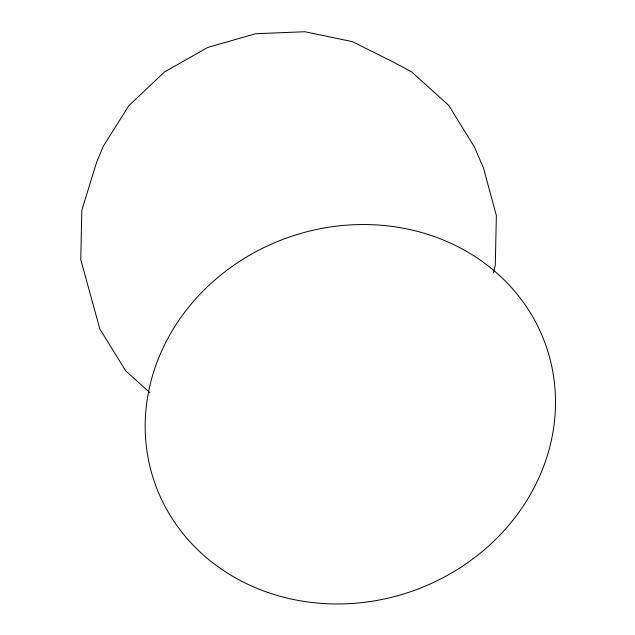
<?xml version="1.0" encoding="UTF-8"?>
<svg xmlns="http://www.w3.org/2000/svg" width="635" height="635" viewBox="0 0 635 635"><rect width="100%" height="100%" fill="white"/><g stroke="black" fill="none" stroke-linecap="round" stroke-linejoin="round"><path stroke-width="0.95" d="M493.427 272.923L495.284 265.232L496.364 215.559L483.505 168.14L474.393 146.931L448.643 105.299L411.67 71.938L394.637 62.73L352.409 41.64L305.006 31.75L255.667 33.726L207.756 47.434L164.528 71.938L128.937 105.577L103.402 146.042L96.679 162.06L81.828 210.241L80.748 259.548L99.838 329.001L125.778 370.943L149.876 392.684M268.018 592.511A207.288 187.404 -19.5 0 0 554.252 381.373A207.288 187.404 -19.5 0 0 228.751 268.875A207.288 187.404 -19.5 0 0 268.018 592.511"/></g></svg>
